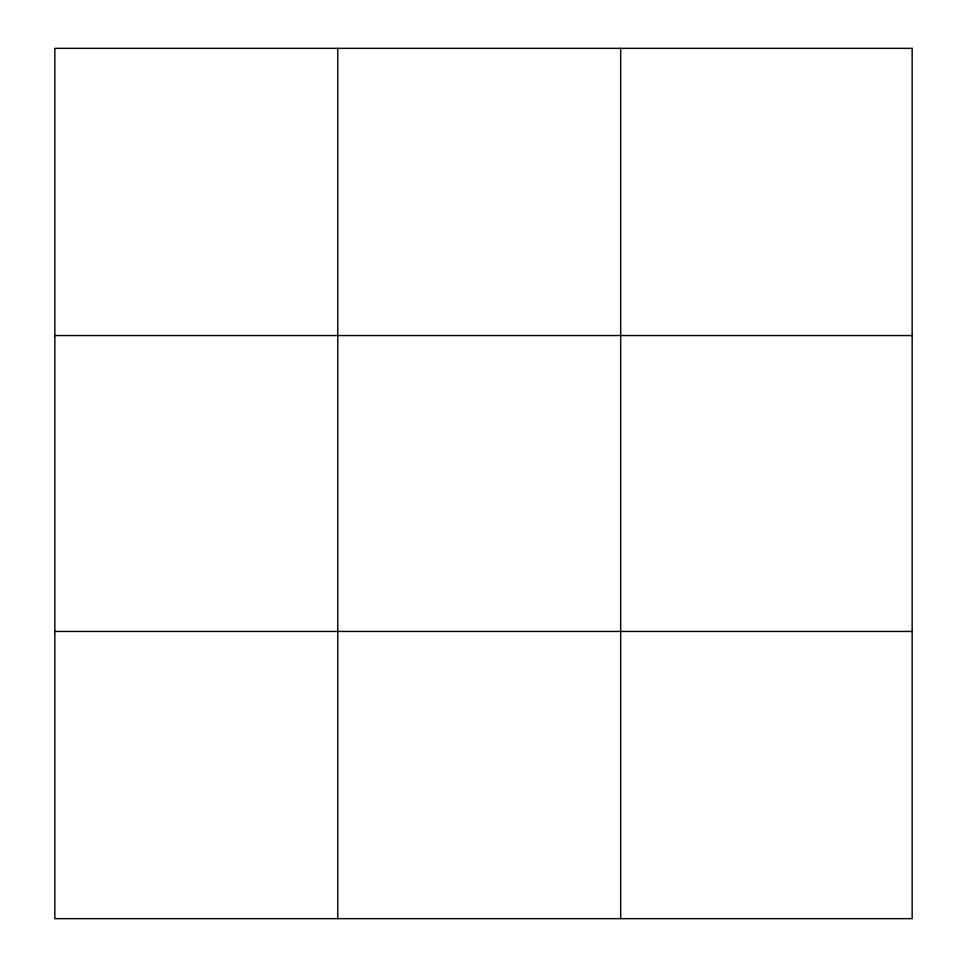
<?xml version="1.0" encoding="UTF-8"?>
<svg xmlns="http://www.w3.org/2000/svg" width="967" height="967" viewBox="0 0 967 967"><rect width="100%" height="100%" fill="white"/><g stroke="black" fill="none" stroke-linecap="round" stroke-linejoin="round"><path stroke-width="1.45" d="M337.761 48.35L337.761 918.65M620.669 48.35L620.669 918.65M54.841 335.549L912.159 335.549M54.841 631.451L912.159 631.451M912.159 48.35L912.159 918.65L54.841 918.65L54.841 48.35L912.159 48.35"/></g></svg>
